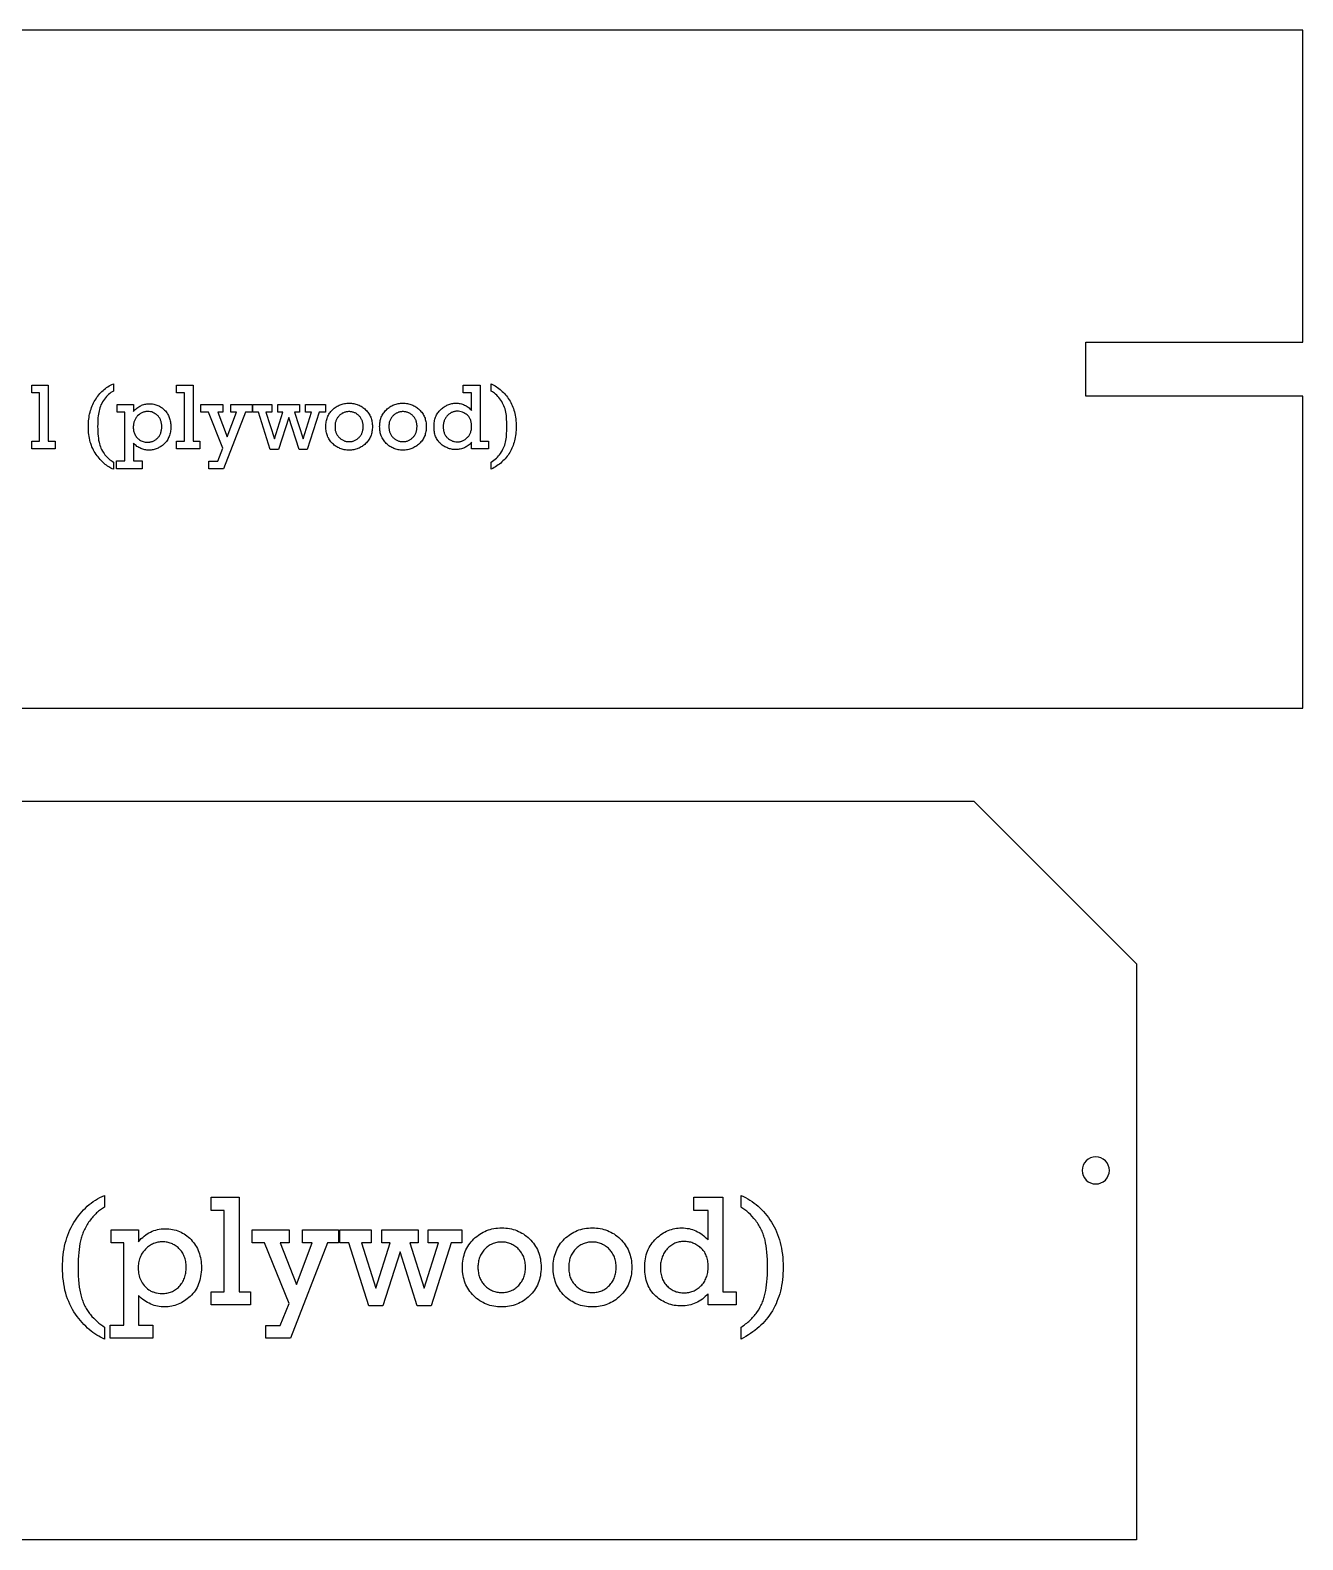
# Model space of a CAD drawing. Extents: x 1 to 150, y 1 to 98.
# Drawn here: x 111.82 to 123.55, y 83.37 to 97.29 of the extents above; entities that cross this region are included whole.
import ezdxf

# ---------------------------------------------------------------- set-up
doc = ezdxf.new("R2010")
doc.units = 0
doc.layers.add('LAYER_1', color=18, linetype='CONTINUOUS')

msp = doc.modelspace()

# ---------------------------------------------------------------- linework, layer by layer
at = {"layer": 'LAYER_1'}
for points in [[(123.554, 97.287), (99.741, 97.287), (99.741, 94.412), (101.741, 94.412), (101.741, 93.912), (99.741, 93.912), (99.741, 91.037), (123.554, 91.037), (123.554, 93.912), (121.554, 93.912), (121.554, 94.412), (123.554, 94.412)], [(111.905, 93.499), (111.905, 93.944), (111.832, 93.944), (111.832, 94.015), (111.985, 94.015), (111.985, 93.499), (112.048, 93.499), (112.048, 93.427), (111.832, 93.427), (111.832, 93.499)], [(112.585, 94.026), (112.585, 93.96), (112.574, 93.954), (112.563, 93.947), (112.552, 93.938), (112.541, 93.929), (112.531, 93.92), (112.521, 93.909), (112.512, 93.897), (112.502, 93.885), (112.493, 93.872), (112.485, 93.859), (112.478, 93.846), (112.471, 93.832), (112.466, 93.819), (112.461, 93.805), (112.456, 93.791), (112.453, 93.777), (112.45, 93.762), (112.447, 93.747), (112.445, 93.73), (112.443, 93.712), (112.442, 93.694), (112.441, 93.674), (112.441, 93.654), (112.44, 93.632), (112.441, 93.608), (112.441, 93.585), (112.443, 93.564), (112.444, 93.543), (112.447, 93.524), (112.449, 93.506), (112.453, 93.49), (112.456, 93.474), (112.461, 93.46), (112.466, 93.446), (112.471, 93.433), (112.477, 93.42), (112.484, 93.407), (112.491, 93.395), (112.499, 93.384), (112.507, 93.373), (112.516, 93.363), (112.525, 93.353), (112.535, 93.344), (112.544, 93.335), (112.554, 93.327), (112.564, 93.319), (112.574, 93.312), (112.585, 93.305), (112.585, 93.239), (112.574, 93.244), (112.563, 93.249), (112.553, 93.255), (112.542, 93.261), (112.532, 93.268), (112.521, 93.275), (112.511, 93.283), (112.501, 93.291), (112.491, 93.3), (112.482, 93.309), (112.472, 93.319), (112.462, 93.329), (112.453, 93.34), (112.444, 93.352), (112.435, 93.363), (112.426, 93.376), (112.417, 93.389), (112.409, 93.402), (112.402, 93.415), (112.395, 93.43), (112.388, 93.444), (112.382, 93.459), (112.377, 93.475), (112.372, 93.49), (112.368, 93.507), (112.365, 93.524), (112.361, 93.541), (112.359, 93.558), (112.357, 93.576), (112.356, 93.595), (112.355, 93.614), (112.355, 93.633), (112.355, 93.65), (112.355, 93.667), (112.357, 93.684), (112.358, 93.7), (112.361, 93.717), (112.363, 93.733), (112.366, 93.748), (112.37, 93.764), (112.374, 93.779), (112.379, 93.793), (112.384, 93.808), (112.39, 93.822), (112.396, 93.836), (112.402, 93.85), (112.409, 93.863), (112.417, 93.877), (112.425, 93.889), (112.433, 93.902), (112.442, 93.914), (112.451, 93.925), (112.46, 93.936), (112.47, 93.947), (112.48, 93.957), (112.49, 93.966), (112.501, 93.975), (112.512, 93.984), (112.523, 93.992), (112.535, 94), (112.547, 94.007), (112.559, 94.014), (112.572, 94.02)], [(113.24, 93.499), (113.24, 93.944), (113.168, 93.944), (113.168, 94.015), (113.321, 94.015), (113.321, 93.499), (113.383, 93.499), (113.383, 93.427), (113.168, 93.427), (113.168, 93.499)], [(116.043, 93.499), (116.043, 93.427), (115.889, 93.427), (115.889, 93.487), (115.881, 93.479), (115.874, 93.471), (115.866, 93.464), (115.857, 93.458), (115.849, 93.452), (115.84, 93.446), (115.831, 93.441), (115.822, 93.437), (115.813, 93.433), (115.804, 93.43), (115.794, 93.427), (115.784, 93.425), (115.774, 93.423), (115.764, 93.421), (115.753, 93.421), (115.743, 93.42), (115.733, 93.421), (115.723, 93.421), (115.713, 93.422), (115.704, 93.424), (115.695, 93.426), (115.685, 93.428), (115.676, 93.431), (115.668, 93.434), (115.659, 93.438), (115.65, 93.442), (115.642, 93.446), (115.634, 93.451), (115.626, 93.456), (115.618, 93.462), (115.61, 93.468), (115.602, 93.475), (115.595, 93.482), (115.588, 93.489), (115.582, 93.497), (115.576, 93.505), (115.57, 93.513), (115.565, 93.522), (115.561, 93.531), (115.557, 93.541), (115.553, 93.551), (115.55, 93.561), (115.548, 93.572), (115.546, 93.583), (115.544, 93.594), (115.543, 93.606), (115.542, 93.618), (115.542, 93.63), (115.542, 93.643), (115.543, 93.655), (115.544, 93.666), (115.546, 93.678), (115.548, 93.689), (115.551, 93.7), (115.554, 93.71), (115.557, 93.72), (115.561, 93.73), (115.566, 93.74), (115.571, 93.749), (115.577, 93.758), (115.583, 93.766), (115.589, 93.774), (115.596, 93.782), (115.604, 93.79), (115.612, 93.797), (115.62, 93.803), (115.628, 93.809), (115.636, 93.815), (115.644, 93.82), (115.653, 93.825), (115.661, 93.829), (115.67, 93.833), (115.679, 93.837), (115.688, 93.84), (115.697, 93.842), (115.706, 93.844), (115.716, 93.846), (115.725, 93.847), (115.735, 93.848), (115.744, 93.848), (115.755, 93.848), (115.765, 93.847), (115.775, 93.846), (115.784, 93.844), (115.794, 93.841), (115.804, 93.839), (115.813, 93.835), (115.822, 93.831), (115.831, 93.827), (115.84, 93.822), (115.848, 93.817), (115.857, 93.811), (115.865, 93.804), (115.873, 93.797), (115.881, 93.79), (115.889, 93.782), (115.889, 93.944), (115.81, 93.944), (115.81, 94.015), (115.969, 94.015), (115.969, 93.499)], [(116.069, 94.026), (116.082, 94.02), (116.094, 94.014), (116.106, 94.007), (116.118, 94), (116.129, 93.992), (116.141, 93.984), (116.151, 93.975), (116.162, 93.966), (116.172, 93.957), (116.182, 93.947), (116.192, 93.937), (116.201, 93.926), (116.21, 93.915), (116.219, 93.904), (116.227, 93.892), (116.236, 93.88), (116.243, 93.867), (116.251, 93.854), (116.257, 93.84), (116.264, 93.826), (116.269, 93.812), (116.275, 93.798), (116.279, 93.783), (116.284, 93.768), (116.287, 93.752), (116.291, 93.736), (116.293, 93.72), (116.296, 93.703), (116.297, 93.686), (116.299, 93.668), (116.299, 93.651), (116.3, 93.633), (116.299, 93.615), (116.299, 93.598), (116.298, 93.581), (116.296, 93.565), (116.294, 93.549), (116.291, 93.533), (116.288, 93.517), (116.285, 93.502), (116.281, 93.487), (116.276, 93.473), (116.272, 93.459), (116.266, 93.445), (116.26, 93.432), (116.254, 93.418), (116.247, 93.406), (116.24, 93.393), (116.233, 93.381), (116.225, 93.369), (116.216, 93.358), (116.207, 93.347), (116.198, 93.336), (116.188, 93.326), (116.178, 93.315), (116.168, 93.306), (116.157, 93.296), (116.146, 93.287), (116.134, 93.278), (116.122, 93.27), (116.109, 93.261), (116.096, 93.254), (116.083, 93.246), (116.069, 93.239), (116.069, 93.305), (116.082, 93.313), (116.094, 93.322), (116.106, 93.331), (116.117, 93.341), (116.128, 93.351), (116.137, 93.362), (116.147, 93.373), (116.156, 93.385), (116.164, 93.398), (116.171, 93.41), (116.178, 93.423), (116.184, 93.436), (116.19, 93.449), (116.194, 93.462), (116.198, 93.476), (116.202, 93.49), (116.205, 93.504), (116.207, 93.52), (116.209, 93.536), (116.211, 93.553), (116.212, 93.572), (116.213, 93.591), (116.214, 93.611), (116.214, 93.632), (116.214, 93.654), (116.213, 93.676), (116.212, 93.696), (116.21, 93.715), (116.209, 93.733), (116.206, 93.75), (116.204, 93.766), (116.2, 93.781), (116.197, 93.795), (116.192, 93.809), (116.187, 93.822), (116.181, 93.836), (116.174, 93.849), (116.167, 93.862), (116.158, 93.875), (116.149, 93.888), (116.14, 93.9), (116.13, 93.911), (116.12, 93.921), (116.11, 93.931), (116.1, 93.939), (116.09, 93.947), (116.08, 93.954), (116.069, 93.96)], [(112.69, 93.315), (112.69, 93.765), (112.621, 93.765), (112.621, 93.836), (112.77, 93.836), (112.77, 93.772), (112.778, 93.781), (112.786, 93.789), (112.794, 93.796), (112.802, 93.803), (112.81, 93.809), (112.819, 93.815), (112.828, 93.82), (112.837, 93.825), (112.846, 93.829), (112.855, 93.833), (112.865, 93.836), (112.875, 93.838), (112.885, 93.84), (112.895, 93.842), (112.905, 93.843), (112.916, 93.843), (112.926, 93.843), (112.937, 93.842), (112.947, 93.841), (112.957, 93.839), (112.967, 93.837), (112.976, 93.834), (112.985, 93.831), (112.995, 93.828), (113.003, 93.824), (113.012, 93.82), (113.02, 93.815), (113.028, 93.809), (113.036, 93.804), (113.044, 93.797), (113.051, 93.791), (113.058, 93.784), (113.065, 93.776), (113.072, 93.768), (113.078, 93.76), (113.083, 93.752), (113.088, 93.743), (113.093, 93.734), (113.097, 93.725), (113.101, 93.716), (113.104, 93.706), (113.107, 93.696), (113.109, 93.685), (113.111, 93.675), (113.113, 93.664), (113.114, 93.653), (113.115, 93.641), (113.115, 93.63), (113.115, 93.617), (113.114, 93.605), (113.113, 93.594), (113.111, 93.583), (113.109, 93.572), (113.106, 93.561), (113.103, 93.551), (113.1, 93.541), (113.095, 93.531), (113.091, 93.522), (113.086, 93.513), (113.08, 93.504), (113.074, 93.496), (113.068, 93.488), (113.061, 93.48), (113.054, 93.473), (113.046, 93.466), (113.038, 93.459), (113.03, 93.453), (113.022, 93.448), (113.014, 93.442), (113.005, 93.438), (112.997, 93.433), (112.988, 93.43), (112.979, 93.426), (112.97, 93.423), (112.961, 93.421), (112.952, 93.419), (112.943, 93.417), (112.933, 93.416), (112.924, 93.415), (112.914, 93.415), (112.904, 93.415), (112.894, 93.416), (112.884, 93.417), (112.875, 93.419), (112.865, 93.421), (112.856, 93.424), (112.847, 93.427), (112.837, 93.431), (112.829, 93.435), (112.82, 93.44), (112.811, 93.445), (112.803, 93.45), (112.794, 93.457), (112.786, 93.463), (112.778, 93.47), (112.77, 93.478), (112.77, 93.315), (112.85, 93.315), (112.85, 93.244), (112.615, 93.244), (112.615, 93.315)], [(113.596, 93.434), (113.461, 93.765), (113.393, 93.765), (113.393, 93.836), (113.596, 93.836), (113.596, 93.765), (113.547, 93.765), (113.635, 93.538), (113.722, 93.765), (113.668, 93.765), (113.668, 93.836), (113.866, 93.836), (113.866, 93.765), (113.805, 93.765), (113.602, 93.244), (113.467, 93.244), (113.467, 93.314), (113.547, 93.314)], [(114.032, 93.42), (113.922, 93.765), (113.872, 93.765), (113.872, 93.836), (114.045, 93.836), (114.045, 93.765), (113.991, 93.765), (114.07, 93.518), (114.148, 93.765), (114.103, 93.765), (114.103, 93.836), (114.301, 93.836), (114.301, 93.765), (114.256, 93.765), (114.334, 93.518), (114.413, 93.765), (114.356, 93.765), (114.356, 93.836), (114.541, 93.836), (114.541, 93.765), (114.482, 93.765), (114.373, 93.42), (114.297, 93.42), (114.203, 93.716), (114.108, 93.42)], [(114.544, 93.632), (114.544, 93.643), (114.545, 93.655), (114.546, 93.666), (114.548, 93.677), (114.55, 93.688), (114.553, 93.698), (114.556, 93.708), (114.559, 93.718), (114.564, 93.728), (114.568, 93.737), (114.573, 93.746), (114.579, 93.755), (114.585, 93.763), (114.592, 93.771), (114.599, 93.779), (114.606, 93.787), (114.614, 93.795), (114.622, 93.801), (114.631, 93.808), (114.639, 93.814), (114.648, 93.819), (114.657, 93.824), (114.666, 93.829), (114.676, 93.833), (114.685, 93.836), (114.695, 93.839), (114.705, 93.842), (114.716, 93.844), (114.726, 93.846), (114.737, 93.847), (114.748, 93.848), (114.759, 93.848), (114.77, 93.848), (114.781, 93.847), (114.791, 93.846), (114.802, 93.844), (114.812, 93.842), (114.822, 93.839), (114.832, 93.836), (114.841, 93.833), (114.851, 93.829), (114.86, 93.824), (114.869, 93.82), (114.878, 93.814), (114.886, 93.808), (114.895, 93.802), (114.903, 93.795), (114.911, 93.788), (114.919, 93.78), (114.926, 93.772), (114.932, 93.764), (114.939, 93.756), (114.944, 93.747), (114.95, 93.738), (114.954, 93.729), (114.958, 93.719), (114.962, 93.709), (114.965, 93.699), (114.968, 93.688), (114.97, 93.678), (114.972, 93.667), (114.973, 93.655), (114.974, 93.644), (114.974, 93.632), (114.974, 93.62), (114.973, 93.608), (114.972, 93.597), (114.97, 93.586), (114.968, 93.575), (114.965, 93.565), (114.962, 93.554), (114.958, 93.544), (114.954, 93.535), (114.95, 93.525), (114.944, 93.516), (114.939, 93.508), (114.933, 93.499), (114.926, 93.491), (114.919, 93.483), (114.911, 93.475), (114.903, 93.468), (114.895, 93.461), (114.886, 93.455), (114.878, 93.449), (114.869, 93.444), (114.86, 93.439), (114.851, 93.434), (114.841, 93.43), (114.832, 93.427), (114.822, 93.424), (114.812, 93.421), (114.802, 93.419), (114.791, 93.417), (114.781, 93.416), (114.77, 93.415), (114.759, 93.415), (114.748, 93.415), (114.737, 93.416), (114.726, 93.417), (114.715, 93.419), (114.705, 93.421), (114.695, 93.424), (114.685, 93.427), (114.675, 93.43), (114.666, 93.435), (114.656, 93.439), (114.647, 93.444), (114.639, 93.45), (114.63, 93.455), (114.622, 93.462), (114.614, 93.469), (114.606, 93.476), (114.598, 93.484), (114.591, 93.492), (114.585, 93.5), (114.579, 93.509), (114.573, 93.518), (114.568, 93.527), (114.563, 93.536), (114.559, 93.546), (114.556, 93.555), (114.553, 93.565), (114.55, 93.576), (114.548, 93.587), (114.546, 93.597), (114.545, 93.609), (114.544, 93.62)], [(115.04, 93.632), (115.041, 93.643), (115.041, 93.655), (115.042, 93.666), (115.044, 93.677), (115.046, 93.688), (115.049, 93.698), (115.052, 93.708), (115.056, 93.718), (115.06, 93.728), (115.065, 93.737), (115.07, 93.746), (115.075, 93.755), (115.082, 93.763), (115.088, 93.771), (115.095, 93.779), (115.103, 93.787), (115.111, 93.795), (115.119, 93.801), (115.127, 93.808), (115.136, 93.814), (115.145, 93.819), (115.154, 93.824), (115.163, 93.829), (115.172, 93.833), (115.182, 93.836), (115.192, 93.839), (115.202, 93.842), (115.212, 93.844), (115.223, 93.846), (115.233, 93.847), (115.244, 93.848), (115.256, 93.848), (115.266, 93.848), (115.277, 93.847), (115.288, 93.846), (115.298, 93.844), (115.308, 93.842), (115.318, 93.839), (115.328, 93.836), (115.338, 93.833), (115.347, 93.829), (115.356, 93.824), (115.365, 93.82), (115.374, 93.814), (115.383, 93.808), (115.391, 93.802), (115.399, 93.795), (115.407, 93.788), (115.415, 93.78), (115.422, 93.772), (115.429, 93.764), (115.435, 93.756), (115.441, 93.747), (115.446, 93.738), (115.451, 93.729), (115.455, 93.719), (115.459, 93.709), (115.462, 93.699), (115.465, 93.688), (115.467, 93.678), (115.469, 93.667), (115.47, 93.655), (115.471, 93.644), (115.471, 93.632), (115.471, 93.62), (115.47, 93.608), (115.469, 93.597), (115.467, 93.586), (115.465, 93.575), (115.462, 93.565), (115.459, 93.554), (115.455, 93.544), (115.451, 93.535), (115.446, 93.525), (115.441, 93.516), (115.435, 93.508), (115.429, 93.499), (115.422, 93.491), (115.415, 93.483), (115.408, 93.475), (115.4, 93.468), (115.391, 93.461), (115.383, 93.455), (115.374, 93.449), (115.366, 93.444), (115.357, 93.439), (115.347, 93.434), (115.338, 93.43), (115.328, 93.427), (115.319, 93.424), (115.309, 93.421), (115.298, 93.419), (115.288, 93.417), (115.277, 93.416), (115.267, 93.415), (115.256, 93.415), (115.244, 93.415), (115.233, 93.416), (115.222, 93.417), (115.212, 93.419), (115.201, 93.421), (115.191, 93.424), (115.181, 93.427), (115.172, 93.43), (115.162, 93.435), (115.153, 93.439), (115.144, 93.444), (115.135, 93.45), (115.126, 93.455), (115.118, 93.462), (115.11, 93.469), (115.102, 93.476), (115.095, 93.484), (115.088, 93.492), (115.081, 93.5), (115.075, 93.509), (115.07, 93.518), (115.064, 93.527), (115.06, 93.536), (115.056, 93.546), (115.052, 93.555), (115.049, 93.565), (115.046, 93.576), (115.044, 93.587), (115.042, 93.597), (115.041, 93.609), (115.041, 93.62)], [(112.769, 93.626), (112.769, 93.617), (112.77, 93.609), (112.771, 93.601), (112.772, 93.593), (112.774, 93.585), (112.777, 93.577), (112.78, 93.569), (112.783, 93.561), (112.787, 93.554), (112.791, 93.546), (112.796, 93.539), (112.801, 93.533), (112.807, 93.526), (112.813, 93.52), (112.82, 93.515), (112.827, 93.509), (112.835, 93.504), (112.843, 93.5), (112.852, 93.497), (112.86, 93.494), (112.869, 93.491), (112.879, 93.49), (112.889, 93.489), (112.899, 93.488), (112.906, 93.489), (112.913, 93.489), (112.92, 93.49), (112.926, 93.491), (112.933, 93.492), (112.939, 93.494), (112.945, 93.496), (112.951, 93.498), (112.957, 93.501), (112.963, 93.503), (112.968, 93.507), (112.974, 93.51), (112.979, 93.514), (112.984, 93.518), (112.989, 93.522), (112.994, 93.527), (112.998, 93.532), (113.002, 93.537), (113.006, 93.542), (113.01, 93.548), (113.013, 93.554), (113.017, 93.56), (113.019, 93.566), (113.022, 93.573), (113.024, 93.579), (113.026, 93.586), (113.027, 93.593), (113.029, 93.601), (113.03, 93.608), (113.031, 93.616), (113.031, 93.624), (113.031, 93.633), (113.031, 93.641), (113.031, 93.649), (113.03, 93.656), (113.029, 93.664), (113.027, 93.671), (113.026, 93.678), (113.024, 93.684), (113.021, 93.691), (113.019, 93.697), (113.016, 93.703), (113.013, 93.709), (113.009, 93.715), (113.005, 93.72), (113.001, 93.725), (112.997, 93.73), (112.992, 93.735), (112.982, 93.744), (112.972, 93.751), (112.961, 93.757), (112.95, 93.763), (112.939, 93.767), (112.927, 93.769), (112.915, 93.771), (112.903, 93.772), (112.896, 93.772), (112.89, 93.771), (112.883, 93.77), (112.877, 93.769), (112.871, 93.768), (112.865, 93.766), (112.859, 93.764), (112.853, 93.762), (112.847, 93.759), (112.841, 93.756), (112.836, 93.753), (112.83, 93.749), (112.825, 93.745), (112.82, 93.741), (112.809, 93.732), (112.804, 93.727), (112.8, 93.721), (112.796, 93.716), (112.792, 93.71), (112.788, 93.704), (112.785, 93.698), (112.782, 93.692), (112.779, 93.685), (112.777, 93.679), (112.775, 93.672), (112.773, 93.665), (112.771, 93.657), (112.77, 93.65), (112.77, 93.642), (112.769, 93.634)], [(114.629, 93.632), (114.629, 93.624), (114.629, 93.617), (114.63, 93.61), (114.631, 93.603), (114.632, 93.596), (114.634, 93.59), (114.636, 93.583), (114.638, 93.577), (114.641, 93.571), (114.644, 93.565), (114.647, 93.559), (114.65, 93.553), (114.654, 93.548), (114.658, 93.543), (114.662, 93.538), (114.667, 93.533), (114.671, 93.528), (114.676, 93.524), (114.681, 93.519), (114.687, 93.516), (114.692, 93.512), (114.697, 93.509), (114.703, 93.506), (114.709, 93.504), (114.715, 93.501), (114.72, 93.499), (114.727, 93.498), (114.733, 93.496), (114.739, 93.495), (114.746, 93.495), (114.752, 93.494), (114.759, 93.494), (114.766, 93.494), (114.773, 93.495), (114.779, 93.495), (114.786, 93.496), (114.792, 93.498), (114.798, 93.499), (114.804, 93.501), (114.81, 93.504), (114.816, 93.506), (114.821, 93.509), (114.827, 93.512), (114.832, 93.516), (114.837, 93.52), (114.842, 93.524), (114.847, 93.528), (114.852, 93.533), (114.856, 93.538), (114.861, 93.543), (114.865, 93.548), (114.868, 93.554), (114.872, 93.56), (114.875, 93.565), (114.877, 93.571), (114.88, 93.577), (114.882, 93.584), (114.884, 93.59), (114.886, 93.597), (114.887, 93.603), (114.888, 93.61), (114.889, 93.617), (114.889, 93.632), (114.889, 93.639), (114.889, 93.647), (114.888, 93.654), (114.887, 93.661), (114.886, 93.668), (114.884, 93.674), (114.882, 93.681), (114.88, 93.687), (114.877, 93.693), (114.874, 93.699), (114.871, 93.705), (114.868, 93.71), (114.864, 93.716), (114.86, 93.721), (114.856, 93.726), (114.851, 93.731), (114.846, 93.736), (114.841, 93.74), (114.836, 93.744), (114.831, 93.748), (114.826, 93.752), (114.82, 93.755), (114.815, 93.758), (114.809, 93.76), (114.803, 93.763), (114.797, 93.765), (114.791, 93.766), (114.785, 93.768), (114.779, 93.769), (114.772, 93.769), (114.766, 93.77), (114.759, 93.77), (114.752, 93.77), (114.745, 93.769), (114.738, 93.769), (114.732, 93.768), (114.726, 93.766), (114.719, 93.764), (114.713, 93.762), (114.707, 93.76), (114.702, 93.757), (114.696, 93.755), (114.691, 93.751), (114.685, 93.748), (114.68, 93.744), (114.675, 93.74), (114.67, 93.735), (114.666, 93.73), (114.661, 93.725), (114.657, 93.72), (114.653, 93.715), (114.649, 93.709), (114.646, 93.704), (114.643, 93.698), (114.64, 93.692), (114.638, 93.686), (114.636, 93.68), (114.634, 93.673), (114.632, 93.667), (114.631, 93.66), (114.63, 93.653), (114.629, 93.646)], [(115.125, 93.632), (115.125, 93.624), (115.126, 93.617), (115.127, 93.61), (115.128, 93.603), (115.129, 93.596), (115.131, 93.59), (115.133, 93.583), (115.135, 93.577), (115.137, 93.571), (115.14, 93.565), (115.143, 93.559), (115.147, 93.553), (115.15, 93.548), (115.154, 93.543), (115.159, 93.538), (115.163, 93.533), (115.168, 93.528), (115.173, 93.524), (115.178, 93.519), (115.183, 93.516), (115.188, 93.512), (115.194, 93.509), (115.199, 93.506), (115.205, 93.504), (115.211, 93.501), (115.217, 93.499), (115.223, 93.498), (115.229, 93.496), (115.236, 93.495), (115.242, 93.495), (115.249, 93.494), (115.256, 93.494), (115.262, 93.494), (115.269, 93.495), (115.276, 93.495), (115.282, 93.496), (115.288, 93.498), (115.295, 93.499), (115.301, 93.501), (115.306, 93.504), (115.312, 93.506), (115.318, 93.509), (115.323, 93.512), (115.329, 93.516), (115.334, 93.52), (115.339, 93.524), (115.344, 93.528), (115.348, 93.533), (115.353, 93.538), (115.357, 93.543), (115.361, 93.548), (115.365, 93.554), (115.368, 93.56), (115.371, 93.565), (115.374, 93.571), (115.376, 93.577), (115.379, 93.584), (115.381, 93.59), (115.382, 93.597), (115.383, 93.603), (115.384, 93.61), (115.385, 93.617), (115.386, 93.632), (115.386, 93.639), (115.385, 93.647), (115.384, 93.654), (115.383, 93.661), (115.382, 93.668), (115.38, 93.674), (115.378, 93.681), (115.376, 93.687), (115.374, 93.693), (115.371, 93.699), (115.368, 93.705), (115.364, 93.71), (115.361, 93.716), (115.357, 93.721), (115.352, 93.726), (115.348, 93.731), (115.343, 93.736), (115.338, 93.74), (115.333, 93.744), (115.328, 93.748), (115.322, 93.752), (115.317, 93.755), (115.311, 93.758), (115.306, 93.76), (115.3, 93.763), (115.294, 93.765), (115.288, 93.766), (115.282, 93.768), (115.275, 93.769), (115.269, 93.769), (115.262, 93.77), (115.256, 93.77), (115.249, 93.77), (115.242, 93.769), (115.235, 93.769), (115.228, 93.768), (115.222, 93.766), (115.216, 93.764), (115.21, 93.762), (115.204, 93.76), (115.198, 93.757), (115.192, 93.755), (115.187, 93.751), (115.182, 93.748), (115.177, 93.744), (115.172, 93.74), (115.167, 93.735), (115.162, 93.73), (115.158, 93.725), (115.153, 93.72), (115.15, 93.715), (115.146, 93.709), (115.143, 93.704), (115.14, 93.698), (115.137, 93.692), (115.134, 93.686), (115.132, 93.68), (115.13, 93.673), (115.129, 93.667), (115.128, 93.66), (115.127, 93.653), (115.126, 93.646)], [(115.628, 93.632), (115.628, 93.624), (115.628, 93.616), (115.629, 93.608), (115.63, 93.6), (115.631, 93.593), (115.633, 93.586), (115.635, 93.579), (115.637, 93.572), (115.64, 93.566), (115.643, 93.56), (115.646, 93.554), (115.649, 93.548), (115.653, 93.543), (115.657, 93.538), (115.661, 93.533), (115.666, 93.528), (115.676, 93.52), (115.686, 93.512), (115.691, 93.509), (115.697, 93.506), (115.702, 93.503), (115.708, 93.501), (115.714, 93.499), (115.72, 93.497), (115.726, 93.495), (115.732, 93.494), (115.744, 93.492), (115.757, 93.492), (115.764, 93.492), (115.77, 93.492), (115.776, 93.493), (115.783, 93.494), (115.789, 93.496), (115.795, 93.497), (115.8, 93.499), (115.806, 93.501), (115.812, 93.504), (115.817, 93.507), (115.823, 93.51), (115.828, 93.513), (115.839, 93.521), (115.849, 93.53), (115.854, 93.535), (115.858, 93.54), (115.863, 93.545), (115.867, 93.551), (115.87, 93.557), (115.873, 93.563), (115.876, 93.569), (115.879, 93.576), (115.881, 93.582), (115.883, 93.589), (115.885, 93.597), (115.887, 93.604), (115.888, 93.612), (115.888, 93.62), (115.889, 93.628), (115.889, 93.636), (115.889, 93.644), (115.888, 93.653), (115.888, 93.66), (115.886, 93.668), (115.885, 93.675), (115.883, 93.682), (115.881, 93.689), (115.879, 93.696), (115.876, 93.702), (115.873, 93.708), (115.87, 93.714), (115.866, 93.719), (115.862, 93.725), (115.858, 93.73), (115.853, 93.734), (115.848, 93.739), (115.838, 93.747), (115.827, 93.754), (115.816, 93.76), (115.805, 93.765), (115.793, 93.769), (115.781, 93.771), (115.769, 93.773), (115.757, 93.773), (115.75, 93.773), (115.743, 93.773), (115.737, 93.772), (115.73, 93.771), (115.724, 93.769), (115.718, 93.768), (115.712, 93.766), (115.706, 93.763), (115.701, 93.761), (115.695, 93.757), (115.69, 93.754), (115.685, 93.75), (115.679, 93.746), (115.674, 93.742), (115.67, 93.738), (115.665, 93.733), (115.66, 93.727), (115.656, 93.722), (115.652, 93.717), (115.649, 93.711), (115.645, 93.705), (115.642, 93.699), (115.639, 93.693), (115.637, 93.687), (115.635, 93.681), (115.633, 93.674), (115.631, 93.668), (115.63, 93.661), (115.629, 93.654), (115.628, 93.647)], [(122.019, 87.584), (122.019, 83.367), (99.832, 83.367), (99.832, 90.179), (119.527, 90.179), (120.519, 90.179), (122.019, 88.679)], [(112.504, 86.543), (112.504, 86.433), (112.495, 86.428), (112.485, 86.422), (112.476, 86.416), (112.467, 86.41), (112.458, 86.403), (112.449, 86.396), (112.44, 86.388), (112.431, 86.381), (112.422, 86.373), (112.414, 86.364), (112.405, 86.355), (112.397, 86.346), (112.389, 86.336), (112.381, 86.327), (112.373, 86.316), (112.365, 86.306), (112.357, 86.295), (112.35, 86.284), (112.343, 86.273), (112.336, 86.262), (112.33, 86.251), (112.324, 86.239), (112.318, 86.228), (112.313, 86.217), (112.308, 86.205), (112.303, 86.194), (112.299, 86.182), (112.295, 86.171), (112.291, 86.159), (112.288, 86.147), (112.284, 86.136), (112.282, 86.124), (112.277, 86.099), (112.272, 86.073), (112.269, 86.045), (112.266, 86.015), (112.264, 85.984), (112.262, 85.951), (112.261, 85.916), (112.261, 85.88), (112.261, 85.839), (112.262, 85.801), (112.264, 85.764), (112.267, 85.73), (112.271, 85.698), (112.276, 85.668), (112.279, 85.654), (112.281, 85.64), (112.284, 85.627), (112.288, 85.614), (112.295, 85.59), (112.299, 85.578), (112.303, 85.566), (112.308, 85.555), (112.313, 85.544), (112.317, 85.533), (112.323, 85.522), (112.328, 85.512), (112.334, 85.501), (112.34, 85.491), (112.346, 85.481), (112.353, 85.471), (112.359, 85.462), (112.366, 85.453), (112.374, 85.444), (112.388, 85.426), (112.404, 85.41), (112.42, 85.394), (112.436, 85.379), (112.452, 85.365), (112.469, 85.352), (112.487, 85.34), (112.504, 85.329), (112.504, 85.217), (112.486, 85.225), (112.468, 85.234), (112.45, 85.244), (112.432, 85.255), (112.414, 85.266), (112.397, 85.278), (112.38, 85.291), (112.363, 85.305), (112.347, 85.32), (112.33, 85.336), (112.314, 85.352), (112.298, 85.37), (112.282, 85.388), (112.267, 85.407), (112.251, 85.427), (112.236, 85.448), (112.222, 85.47), (112.208, 85.492), (112.195, 85.515), (112.184, 85.539), (112.173, 85.563), (112.163, 85.589), (112.154, 85.615), (112.146, 85.641), (112.139, 85.669), (112.133, 85.697), (112.128, 85.726), (112.124, 85.755), (112.12, 85.786), (112.118, 85.817), (112.117, 85.849), (112.116, 85.881), (112.116, 85.91), (112.118, 85.939), (112.12, 85.967), (112.123, 85.995), (112.126, 86.022), (112.131, 86.049), (112.136, 86.075), (112.142, 86.101), (112.149, 86.127), (112.157, 86.152), (112.166, 86.176), (112.175, 86.2), (112.185, 86.224), (112.197, 86.247), (112.208, 86.27), (112.221, 86.292), (112.235, 86.313), (112.249, 86.334), (112.263, 86.354), (112.278, 86.373), (112.294, 86.392), (112.31, 86.41), (112.327, 86.426), (112.344, 86.443), (112.362, 86.458), (112.381, 86.472), (112.4, 86.486), (112.42, 86.499), (112.44, 86.511), (112.461, 86.523), (112.482, 86.533)], [(113.608, 85.655), (113.608, 86.405), (113.486, 86.405), (113.486, 86.525), (113.744, 86.525), (113.744, 85.655), (113.849, 85.655), (113.849, 85.535), (113.486, 85.535), (113.486, 85.655)], [(118.329, 85.655), (118.329, 85.535), (118.07, 85.535), (118.07, 85.636), (118.057, 85.622), (118.044, 85.609), (118.031, 85.597), (118.017, 85.586), (118.003, 85.576), (117.988, 85.567), (117.973, 85.559), (117.958, 85.551), (117.942, 85.545), (117.926, 85.539), (117.91, 85.534), (117.893, 85.53), (117.877, 85.527), (117.859, 85.525), (117.842, 85.524), (117.824, 85.523), (117.807, 85.523), (117.79, 85.525), (117.774, 85.526), (117.758, 85.529), (117.743, 85.532), (117.727, 85.536), (117.712, 85.541), (117.697, 85.546), (117.682, 85.552), (117.668, 85.559), (117.654, 85.567), (117.64, 85.575), (117.626, 85.584), (117.613, 85.593), (117.6, 85.604), (117.587, 85.615), (117.575, 85.627), (117.563, 85.639), (117.552, 85.652), (117.543, 85.666), (117.533, 85.68), (117.525, 85.695), (117.517, 85.71), (117.511, 85.726), (117.505, 85.743), (117.5, 85.76), (117.495, 85.778), (117.492, 85.797), (117.489, 85.816), (117.487, 85.835), (117.486, 85.856), (117.485, 85.876), (117.486, 85.897), (117.487, 85.918), (117.489, 85.938), (117.492, 85.957), (117.495, 85.976), (117.5, 85.994), (117.505, 86.012), (117.511, 86.029), (117.518, 86.045), (117.526, 86.061), (117.535, 86.077), (117.544, 86.091), (117.554, 86.106), (117.565, 86.119), (117.577, 86.132), (117.59, 86.145), (117.603, 86.157), (117.617, 86.168), (117.63, 86.178), (117.644, 86.188), (117.658, 86.197), (117.672, 86.205), (117.687, 86.212), (117.701, 86.219), (117.716, 86.224), (117.731, 86.229), (117.747, 86.234), (117.762, 86.237), (117.778, 86.24), (117.794, 86.242), (117.81, 86.243), (117.826, 86.243), (117.844, 86.243), (117.861, 86.242), (117.878, 86.239), (117.894, 86.236), (117.91, 86.232), (117.926, 86.228), (117.942, 86.222), (117.957, 86.216), (117.972, 86.208), (117.987, 86.2), (118.002, 86.191), (118.016, 86.181), (118.03, 86.17), (118.044, 86.158), (118.057, 86.146), (118.07, 86.132), (118.07, 86.405), (117.938, 86.405), (117.938, 86.525), (118.205, 86.525), (118.205, 85.655)], [(118.374, 86.543), (118.395, 86.533), (118.416, 86.523), (118.436, 86.511), (118.456, 86.499), (118.475, 86.486), (118.494, 86.472), (118.512, 86.458), (118.53, 86.443), (118.547, 86.427), (118.564, 86.411), (118.58, 86.394), (118.596, 86.376), (118.611, 86.357), (118.626, 86.338), (118.64, 86.318), (118.654, 86.297), (118.667, 86.275), (118.679, 86.253), (118.691, 86.23), (118.701, 86.207), (118.711, 86.183), (118.72, 86.159), (118.728, 86.134), (118.735, 86.108), (118.741, 86.082), (118.747, 86.055), (118.751, 86.027), (118.755, 85.999), (118.758, 85.97), (118.76, 85.941), (118.761, 85.911), (118.762, 85.881), (118.761, 85.851), (118.76, 85.822), (118.758, 85.794), (118.756, 85.766), (118.752, 85.739), (118.748, 85.712), (118.743, 85.686), (118.737, 85.661), (118.73, 85.636), (118.723, 85.612), (118.714, 85.588), (118.705, 85.565), (118.696, 85.542), (118.685, 85.52), (118.674, 85.498), (118.662, 85.478), (118.649, 85.457), (118.635, 85.437), (118.621, 85.418), (118.606, 85.399), (118.591, 85.381), (118.574, 85.363), (118.557, 85.346), (118.54, 85.33), (118.521, 85.314), (118.502, 85.298), (118.482, 85.284), (118.462, 85.269), (118.441, 85.256), (118.419, 85.242), (118.397, 85.23), (118.374, 85.217), (118.374, 85.329), (118.384, 85.335), (118.395, 85.342), (118.406, 85.35), (118.416, 85.357), (118.426, 85.365), (118.435, 85.373), (118.445, 85.381), (118.454, 85.389), (118.463, 85.398), (118.472, 85.407), (118.48, 85.416), (118.489, 85.425), (118.497, 85.434), (118.504, 85.444), (118.512, 85.454), (118.519, 85.464), (118.533, 85.485), (118.546, 85.506), (118.551, 85.516), (118.557, 85.527), (118.562, 85.538), (118.567, 85.549), (118.572, 85.56), (118.576, 85.571), (118.581, 85.583), (118.584, 85.594), (118.588, 85.605), (118.591, 85.617), (118.594, 85.629), (118.597, 85.64), (118.602, 85.665), (118.606, 85.691), (118.609, 85.718), (118.612, 85.747), (118.614, 85.778), (118.616, 85.811), (118.617, 85.844), (118.617, 85.88), (118.617, 85.918), (118.616, 85.953), (118.614, 85.987), (118.612, 86.019), (118.608, 86.05), (118.605, 86.078), (118.6, 86.105), (118.595, 86.13), (118.592, 86.142), (118.588, 86.154), (118.585, 86.166), (118.581, 86.177), (118.577, 86.189), (118.572, 86.2), (118.567, 86.212), (118.562, 86.223), (118.556, 86.234), (118.551, 86.246), (118.544, 86.257), (118.538, 86.267), (118.531, 86.278), (118.524, 86.289), (118.516, 86.3), (118.509, 86.31), (118.492, 86.331), (118.476, 86.349), (118.46, 86.367), (118.443, 86.383), (118.434, 86.39), (118.426, 86.398), (118.417, 86.404), (118.409, 86.411), (118.4, 86.417), (118.391, 86.422), (118.382, 86.428), (118.374, 86.433)], [(112.681, 85.346), (112.681, 86.104), (112.565, 86.104), (112.565, 86.224), (112.816, 86.224), (112.816, 86.116), (112.829, 86.13), (112.842, 86.144), (112.856, 86.156), (112.87, 86.168), (112.884, 86.179), (112.898, 86.188), (112.913, 86.197), (112.928, 86.205), (112.944, 86.212), (112.959, 86.218), (112.976, 86.223), (112.992, 86.227), (113.009, 86.231), (113.026, 86.233), (113.044, 86.234), (113.061, 86.235), (113.079, 86.234), (113.097, 86.233), (113.114, 86.231), (113.131, 86.229), (113.147, 86.225), (113.163, 86.221), (113.179, 86.216), (113.194, 86.21), (113.209, 86.203), (113.223, 86.196), (113.237, 86.188), (113.251, 86.179), (113.264, 86.169), (113.277, 86.158), (113.29, 86.147), (113.302, 86.135), (113.313, 86.122), (113.324, 86.109), (113.334, 86.096), (113.343, 86.081), (113.352, 86.067), (113.36, 86.052), (113.367, 86.036), (113.373, 86.02), (113.379, 86.004), (113.384, 85.987), (113.388, 85.97), (113.391, 85.952), (113.394, 85.933), (113.395, 85.915), (113.397, 85.895), (113.397, 85.876), (113.397, 85.855), (113.395, 85.835), (113.393, 85.815), (113.39, 85.796), (113.387, 85.778), (113.382, 85.76), (113.377, 85.743), (113.371, 85.726), (113.364, 85.71), (113.357, 85.694), (113.348, 85.679), (113.339, 85.664), (113.329, 85.65), (113.318, 85.637), (113.306, 85.624), (113.294, 85.611), (113.281, 85.6), (113.267, 85.589), (113.254, 85.579), (113.24, 85.569), (113.226, 85.56), (113.212, 85.552), (113.198, 85.545), (113.183, 85.539), (113.168, 85.533), (113.153, 85.528), (113.138, 85.524), (113.123, 85.521), (113.107, 85.518), (113.091, 85.516), (113.075, 85.515), (113.059, 85.515), (113.042, 85.515), (113.025, 85.516), (113.008, 85.518), (112.992, 85.521), (112.976, 85.525), (112.96, 85.529), (112.945, 85.535), (112.93, 85.541), (112.915, 85.548), (112.9, 85.556), (112.885, 85.564), (112.871, 85.574), (112.857, 85.584), (112.843, 85.595), (112.83, 85.607), (112.816, 85.62), (112.816, 85.346), (112.95, 85.346), (112.95, 85.225), (112.555, 85.225), (112.555, 85.346)], [(114.207, 85.547), (113.98, 86.104), (113.866, 86.104), (113.866, 86.224), (114.207, 86.224), (114.207, 86.104), (114.124, 86.104), (114.273, 85.722), (114.419, 86.104), (114.328, 86.104), (114.328, 86.224), (114.662, 86.224), (114.662, 86.104), (114.559, 86.104), (114.218, 85.225), (113.99, 85.225), (113.99, 85.344), (114.124, 85.344)], [(114.942, 85.523), (114.757, 86.104), (114.673, 86.104), (114.673, 86.224), (114.963, 86.224), (114.963, 86.104), (114.873, 86.104), (115.005, 85.688), (115.137, 86.104), (115.062, 86.104), (115.062, 86.224), (115.395, 86.224), (115.395, 86.104), (115.319, 86.104), (115.451, 85.688), (115.583, 86.104), (115.488, 86.104), (115.488, 86.224), (115.8, 86.224), (115.8, 86.104), (115.701, 86.104), (115.516, 85.523), (115.388, 85.523), (115.23, 86.022), (115.069, 85.523)], [(115.804, 85.879), (115.804, 85.899), (115.806, 85.918), (115.808, 85.937), (115.811, 85.955), (115.814, 85.973), (115.819, 85.991), (115.824, 86.008), (115.83, 86.025), (115.837, 86.041), (115.845, 86.056), (115.854, 86.072), (115.863, 86.086), (115.874, 86.101), (115.885, 86.115), (115.897, 86.128), (115.909, 86.141), (115.923, 86.153), (115.937, 86.165), (115.951, 86.176), (115.965, 86.186), (115.98, 86.195), (115.995, 86.203), (116.011, 86.211), (116.026, 86.218), (116.043, 86.224), (116.059, 86.229), (116.076, 86.233), (116.094, 86.237), (116.111, 86.24), (116.129, 86.242), (116.148, 86.243), (116.167, 86.243), (116.185, 86.243), (116.203, 86.242), (116.221, 86.24), (116.238, 86.237), (116.256, 86.233), (116.272, 86.229), (116.289, 86.224), (116.305, 86.218), (116.321, 86.211), (116.336, 86.204), (116.351, 86.196), (116.366, 86.187), (116.381, 86.177), (116.395, 86.166), (116.409, 86.155), (116.422, 86.143), (116.435, 86.13), (116.447, 86.116), (116.459, 86.103), (116.469, 86.088), (116.479, 86.073), (116.487, 86.058), (116.495, 86.043), (116.502, 86.026), (116.509, 86.01), (116.514, 85.992), (116.519, 85.975), (116.523, 85.957), (116.525, 85.938), (116.528, 85.919), (116.529, 85.899), (116.529, 85.879), (116.529, 85.859), (116.528, 85.84), (116.525, 85.821), (116.523, 85.802), (116.519, 85.784), (116.514, 85.766), (116.509, 85.749), (116.503, 85.732), (116.496, 85.716), (116.488, 85.7), (116.479, 85.685), (116.469, 85.67), (116.459, 85.656), (116.448, 85.642), (116.436, 85.629), (116.423, 85.616), (116.409, 85.603), (116.395, 85.592), (116.381, 85.581), (116.367, 85.571), (116.352, 85.562), (116.337, 85.554), (116.321, 85.547), (116.305, 85.54), (116.289, 85.534), (116.273, 85.529), (116.256, 85.524), (116.239, 85.521), (116.221, 85.518), (116.203, 85.516), (116.185, 85.515), (116.167, 85.515), (116.148, 85.515), (116.129, 85.516), (116.111, 85.518), (116.093, 85.521), (116.075, 85.525), (116.058, 85.529), (116.041, 85.534), (116.025, 85.54), (116.009, 85.547), (115.994, 85.555), (115.978, 85.563), (115.964, 85.572), (115.949, 85.582), (115.935, 85.593), (115.922, 85.605), (115.908, 85.617), (115.896, 85.63), (115.884, 85.644), (115.873, 85.658), (115.863, 85.672), (115.853, 85.687), (115.845, 85.702), (115.837, 85.718), (115.83, 85.734), (115.824, 85.751), (115.819, 85.768), (115.814, 85.785), (115.811, 85.803), (115.808, 85.821), (115.806, 85.84), (115.804, 85.86)], [(116.64, 85.879), (116.641, 85.899), (116.642, 85.918), (116.644, 85.937), (116.647, 85.955), (116.651, 85.973), (116.655, 85.991), (116.661, 86.008), (116.667, 86.025), (116.674, 86.041), (116.682, 86.056), (116.69, 86.072), (116.7, 86.086), (116.71, 86.101), (116.721, 86.115), (116.733, 86.128), (116.746, 86.141), (116.759, 86.153), (116.773, 86.165), (116.787, 86.176), (116.801, 86.186), (116.816, 86.195), (116.831, 86.203), (116.847, 86.211), (116.863, 86.218), (116.879, 86.224), (116.896, 86.229), (116.913, 86.233), (116.93, 86.237), (116.948, 86.24), (116.966, 86.242), (116.984, 86.243), (117.003, 86.243), (117.021, 86.243), (117.039, 86.242), (117.057, 86.24), (117.075, 86.237), (117.092, 86.233), (117.109, 86.229), (117.125, 86.224), (117.141, 86.218), (117.157, 86.211), (117.173, 86.204), (117.188, 86.196), (117.203, 86.187), (117.217, 86.177), (117.231, 86.166), (117.245, 86.155), (117.259, 86.143), (117.272, 86.13), (117.284, 86.116), (117.295, 86.103), (117.305, 86.088), (117.315, 86.073), (117.324, 86.058), (117.332, 86.043), (117.339, 86.026), (117.345, 86.01), (117.351, 85.992), (117.355, 85.975), (117.359, 85.957), (117.362, 85.938), (117.364, 85.919), (117.365, 85.899), (117.366, 85.879), (117.365, 85.859), (117.364, 85.84), (117.362, 85.821), (117.359, 85.802), (117.355, 85.784), (117.351, 85.766), (117.345, 85.749), (117.339, 85.732), (117.332, 85.716), (117.324, 85.7), (117.315, 85.685), (117.306, 85.67), (117.295, 85.656), (117.284, 85.642), (117.272, 85.629), (117.259, 85.616), (117.246, 85.603), (117.232, 85.592), (117.218, 85.581), (117.203, 85.571), (117.188, 85.562), (117.173, 85.554), (117.158, 85.547), (117.142, 85.54), (117.126, 85.534), (117.109, 85.529), (117.092, 85.524), (117.075, 85.521), (117.058, 85.518), (117.04, 85.516), (117.021, 85.515), (117.003, 85.515), (116.984, 85.515), (116.965, 85.516), (116.947, 85.518), (116.929, 85.521), (116.912, 85.525), (116.894, 85.529), (116.878, 85.534), (116.861, 85.54), (116.845, 85.547), (116.83, 85.555), (116.815, 85.563), (116.8, 85.572), (116.786, 85.582), (116.772, 85.593), (116.758, 85.605), (116.745, 85.617), (116.732, 85.63), (116.72, 85.644), (116.709, 85.658), (116.699, 85.672), (116.69, 85.687), (116.681, 85.702), (116.673, 85.718), (116.666, 85.734), (116.66, 85.751), (116.655, 85.768), (116.651, 85.785), (116.647, 85.803), (116.644, 85.821), (116.642, 85.84), (116.641, 85.86)], [(112.814, 85.869), (112.815, 85.855), (112.816, 85.841), (112.817, 85.827), (112.82, 85.814), (112.823, 85.8), (112.827, 85.787), (112.832, 85.773), (112.838, 85.76), (112.844, 85.748), (112.851, 85.735), (112.859, 85.724), (112.868, 85.713), (112.878, 85.702), (112.889, 85.692), (112.9, 85.682), (112.912, 85.673), (112.919, 85.669), (112.926, 85.665), (112.932, 85.661), (112.939, 85.658), (112.946, 85.654), (112.953, 85.652), (112.961, 85.649), (112.968, 85.647), (112.976, 85.645), (112.984, 85.643), (112.999, 85.64), (113.016, 85.638), (113.033, 85.638), (113.045, 85.638), (113.057, 85.639), (113.068, 85.64), (113.079, 85.642), (113.09, 85.644), (113.101, 85.647), (113.111, 85.65), (113.121, 85.654), (113.131, 85.658), (113.141, 85.663), (113.15, 85.668), (113.159, 85.674), (113.168, 85.681), (113.177, 85.687), (113.185, 85.695), (113.193, 85.703), (113.2, 85.711), (113.208, 85.72), (113.214, 85.729), (113.22, 85.738), (113.226, 85.748), (113.231, 85.758), (113.236, 85.769), (113.24, 85.78), (113.244, 85.791), (113.247, 85.803), (113.25, 85.815), (113.252, 85.827), (113.254, 85.84), (113.255, 85.853), (113.256, 85.867), (113.256, 85.881), (113.256, 85.894), (113.255, 85.908), (113.254, 85.92), (113.252, 85.933), (113.249, 85.945), (113.247, 85.957), (113.243, 85.968), (113.239, 85.979), (113.235, 85.99), (113.23, 86), (113.225, 86.01), (113.219, 86.019), (113.212, 86.028), (113.205, 86.037), (113.198, 86.045), (113.19, 86.053), (113.182, 86.061), (113.173, 86.068), (113.165, 86.074), (113.156, 86.08), (113.147, 86.086), (113.138, 86.091), (113.129, 86.095), (113.12, 86.1), (113.11, 86.103), (113.1, 86.106), (113.091, 86.109), (113.081, 86.111), (113.071, 86.113), (113.061, 86.114), (113.05, 86.115), (113.04, 86.115), (113.029, 86.115), (113.018, 86.114), (113.007, 86.113), (112.996, 86.111), (112.986, 86.109), (112.976, 86.106), (112.966, 86.102), (112.956, 86.098), (112.946, 86.094), (112.936, 86.089), (112.927, 86.083), (112.918, 86.077), (112.908, 86.071), (112.9, 86.064), (112.891, 86.056), (112.882, 86.048), (112.874, 86.039), (112.866, 86.03), (112.859, 86.021), (112.852, 86.011), (112.846, 86.001), (112.841, 85.991), (112.836, 85.98), (112.831, 85.969), (112.827, 85.958), (112.824, 85.947), (112.821, 85.934), (112.818, 85.922), (112.817, 85.909), (112.815, 85.896), (112.814, 85.883)], [(115.947, 85.88), (115.947, 85.867), (115.948, 85.855), (115.949, 85.843), (115.951, 85.831), (115.953, 85.819), (115.956, 85.808), (115.959, 85.797), (115.963, 85.787), (115.967, 85.776), (115.972, 85.766), (115.977, 85.757), (115.983, 85.747), (115.989, 85.738), (115.996, 85.729), (116.003, 85.721), (116.011, 85.712), (116.019, 85.704), (116.027, 85.697), (116.036, 85.69), (116.045, 85.684), (116.054, 85.678), (116.063, 85.673), (116.072, 85.668), (116.082, 85.663), (116.092, 85.66), (116.102, 85.656), (116.112, 85.653), (116.122, 85.651), (116.133, 85.649), (116.144, 85.648), (116.155, 85.647), (116.167, 85.647), (116.178, 85.647), (116.189, 85.648), (116.201, 85.649), (116.211, 85.651), (116.222, 85.653), (116.232, 85.656), (116.242, 85.66), (116.252, 85.664), (116.262, 85.668), (116.271, 85.673), (116.281, 85.678), (116.29, 85.684), (116.298, 85.691), (116.307, 85.698), (116.315, 85.705), (116.323, 85.713), (116.331, 85.721), (116.338, 85.73), (116.344, 85.739), (116.351, 85.748), (116.356, 85.758), (116.361, 85.767), (116.366, 85.777), (116.37, 85.788), (116.374, 85.798), (116.377, 85.809), (116.38, 85.82), (116.382, 85.831), (116.384, 85.843), (116.385, 85.855), (116.386, 85.867), (116.386, 85.88), (116.386, 85.892), (116.385, 85.904), (116.384, 85.916), (116.382, 85.928), (116.38, 85.94), (116.377, 85.951), (116.374, 85.962), (116.37, 85.972), (116.366, 85.982), (116.361, 85.992), (116.356, 86.002), (116.35, 86.012), (116.344, 86.021), (116.337, 86.03), (116.33, 86.038), (116.322, 86.047), (116.314, 86.055), (116.305, 86.062), (116.297, 86.069), (116.288, 86.075), (116.279, 86.081), (116.27, 86.087), (116.261, 86.091), (116.251, 86.096), (116.241, 86.1), (116.231, 86.103), (116.221, 86.106), (116.211, 86.108), (116.2, 86.11), (116.189, 86.111), (116.178, 86.112), (116.167, 86.112), (116.155, 86.112), (116.143, 86.111), (116.132, 86.11), (116.121, 86.108), (116.11, 86.106), (116.1, 86.103), (116.089, 86.099), (116.08, 86.095), (116.07, 86.091), (116.06, 86.086), (116.051, 86.081), (116.042, 86.075), (116.034, 86.068), (116.025, 86.061), (116.017, 86.053), (116.009, 86.045), (116.002, 86.037), (115.995, 86.028), (115.988, 86.019), (115.982, 86.01), (115.976, 86), (115.971, 85.991), (115.967, 85.981), (115.963, 85.97), (115.959, 85.96), (115.956, 85.949), (115.953, 85.938), (115.951, 85.927), (115.949, 85.915), (115.948, 85.904), (115.947, 85.892)], [(116.784, 85.88), (116.784, 85.867), (116.785, 85.855), (116.786, 85.843), (116.788, 85.831), (116.79, 85.819), (116.792, 85.808), (116.796, 85.797), (116.799, 85.787), (116.804, 85.776), (116.808, 85.766), (116.814, 85.757), (116.819, 85.747), (116.826, 85.738), (116.832, 85.729), (116.84, 85.721), (116.847, 85.712), (116.855, 85.704), (116.864, 85.697), (116.872, 85.69), (116.881, 85.684), (116.89, 85.678), (116.899, 85.673), (116.908, 85.668), (116.918, 85.663), (116.928, 85.66), (116.938, 85.656), (116.948, 85.653), (116.959, 85.651), (116.969, 85.649), (116.98, 85.648), (116.992, 85.647), (117.003, 85.647), (117.014, 85.647), (117.026, 85.648), (117.037, 85.649), (117.048, 85.651), (117.058, 85.653), (117.069, 85.656), (117.079, 85.66), (117.089, 85.664), (117.098, 85.668), (117.108, 85.673), (117.117, 85.678), (117.126, 85.684), (117.135, 85.691), (117.143, 85.698), (117.151, 85.705), (117.159, 85.713), (117.167, 85.721), (117.174, 85.73), (117.181, 85.739), (117.187, 85.748), (117.193, 85.758), (117.198, 85.767), (117.202, 85.777), (117.207, 85.788), (117.21, 85.798), (117.213, 85.809), (117.216, 85.82), (117.218, 85.831), (117.22, 85.843), (117.221, 85.855), (117.222, 85.867), (117.222, 85.88), (117.222, 85.892), (117.221, 85.904), (117.22, 85.916), (117.218, 85.928), (117.216, 85.94), (117.213, 85.951), (117.21, 85.962), (117.206, 85.972), (117.202, 85.982), (117.197, 85.992), (117.192, 86.002), (117.186, 86.012), (117.18, 86.021), (117.173, 86.03), (117.166, 86.038), (117.158, 86.047), (117.15, 86.055), (117.142, 86.062), (117.133, 86.069), (117.124, 86.075), (117.116, 86.081), (117.106, 86.087), (117.097, 86.091), (117.087, 86.096), (117.078, 86.1), (117.068, 86.103), (117.057, 86.106), (117.047, 86.108), (117.036, 86.11), (117.025, 86.111), (117.014, 86.112), (117.003, 86.112), (116.991, 86.112), (116.98, 86.111), (116.968, 86.11), (116.957, 86.108), (116.947, 86.106), (116.936, 86.103), (116.926, 86.099), (116.916, 86.095), (116.906, 86.091), (116.897, 86.086), (116.888, 86.081), (116.879, 86.075), (116.87, 86.068), (116.862, 86.061), (116.853, 86.053), (116.845, 86.045), (116.838, 86.037), (116.831, 86.028), (116.824, 86.019), (116.818, 86.01), (116.813, 86), (116.808, 85.991), (116.803, 85.981), (116.799, 85.97), (116.795, 85.96), (116.792, 85.949), (116.79, 85.938), (116.787, 85.927), (116.786, 85.915), (116.784, 85.904), (116.784, 85.892)], [(117.63, 85.88), (117.63, 85.866), (117.631, 85.852), (117.632, 85.839), (117.634, 85.826), (117.636, 85.814), (117.639, 85.802), (117.642, 85.79), (117.646, 85.779), (117.65, 85.768), (117.655, 85.758), (117.66, 85.748), (117.666, 85.739), (117.672, 85.73), (117.679, 85.721), (117.686, 85.713), (117.694, 85.705), (117.702, 85.697), (117.711, 85.69), (117.719, 85.684), (117.728, 85.678), (117.737, 85.672), (117.746, 85.667), (117.756, 85.663), (117.765, 85.659), (117.775, 85.655), (117.785, 85.652), (117.795, 85.649), (117.805, 85.647), (117.816, 85.646), (117.826, 85.644), (117.837, 85.644), (117.849, 85.643), (117.859, 85.644), (117.87, 85.645), (117.88, 85.646), (117.891, 85.648), (117.901, 85.65), (117.911, 85.653), (117.921, 85.656), (117.931, 85.66), (117.94, 85.664), (117.95, 85.669), (117.959, 85.674), (117.968, 85.68), (117.977, 85.686), (117.986, 85.693), (117.994, 85.7), (118.003, 85.708), (118.011, 85.716), (118.019, 85.725), (118.026, 85.734), (118.032, 85.743), (118.038, 85.753), (118.044, 85.763), (118.049, 85.774), (118.053, 85.785), (118.057, 85.796), (118.061, 85.808), (118.063, 85.82), (118.066, 85.833), (118.068, 85.845), (118.069, 85.859), (118.07, 85.872), (118.07, 85.886), (118.07, 85.901), (118.069, 85.914), (118.068, 85.927), (118.066, 85.94), (118.063, 85.953), (118.06, 85.965), (118.057, 85.976), (118.053, 85.987), (118.048, 85.998), (118.043, 86.008), (118.038, 86.018), (118.031, 86.027), (118.025, 86.036), (118.017, 86.044), (118.01, 86.052), (118.001, 86.06), (117.993, 86.067), (117.984, 86.073), (117.975, 86.079), (117.966, 86.085), (117.957, 86.09), (117.947, 86.095), (117.938, 86.099), (117.928, 86.103), (117.919, 86.107), (117.909, 86.11), (117.899, 86.112), (117.889, 86.114), (117.879, 86.116), (117.868, 86.117), (117.858, 86.118), (117.847, 86.118), (117.836, 86.118), (117.825, 86.117), (117.814, 86.116), (117.803, 86.114), (117.793, 86.111), (117.782, 86.108), (117.772, 86.105), (117.762, 86.101), (117.753, 86.096), (117.744, 86.091), (117.735, 86.085), (117.726, 86.079), (117.717, 86.073), (117.709, 86.065), (117.7, 86.058), (117.693, 86.049), (117.685, 86.04), (117.678, 86.032), (117.671, 86.022), (117.665, 86.013), (117.659, 86.003), (117.654, 85.993), (117.65, 85.983), (117.645, 85.973), (117.642, 85.962), (117.639, 85.951), (117.636, 85.94), (117.634, 85.928), (117.632, 85.917), (117.631, 85.905), (117.63, 85.892)]]:
    msp.add_lwpolyline(points, close=True, dxfattribs=at)
msp.add_lwpolyline([(121.644, 86.899, 0.414214), (121.519, 86.773, 0.414214), (121.644, 86.648, 0.414214), (121.77, 86.773, 0.414214)], format="xyb", close=True, dxfattribs=at)

doc.saveas('drawing.dxf')
